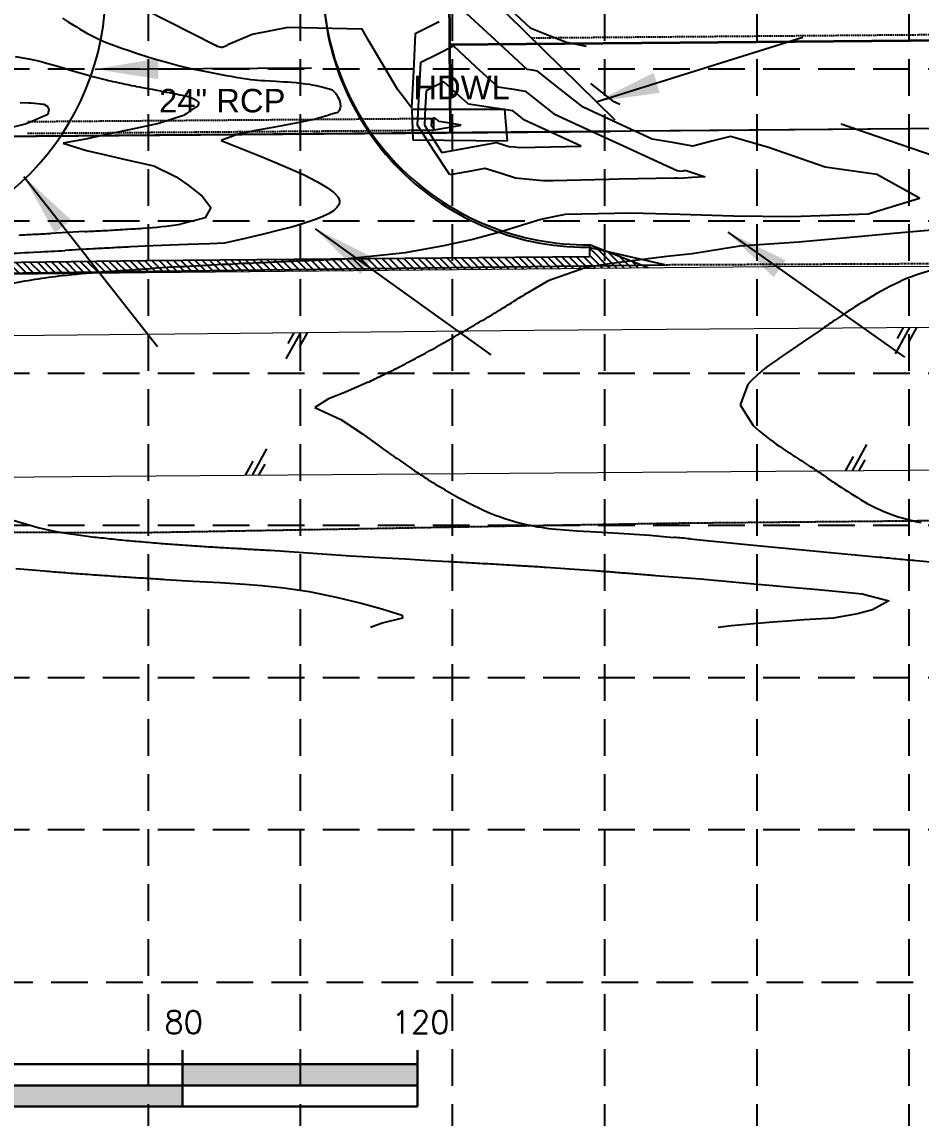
# Model space of a CAD drawing. Header units: inches. Extents: x 2387375 to 2389038, y 7083851 to 7084891.
# Drawn here: x 2387510.7 to 2387663.9, y 7084036.3 to 7084223.1 of the extents above; entities that cross this region are included whole.
import ezdxf
from ezdxf.enums import TextEntityAlignment as Align

# ---------------------------------------------------------------- set-up
doc = ezdxf.new("R2010")
doc.units = ezdxf.units.IN
doc.header["$MEASUREMENT"] = 0
for name, pattern in [('add_topo$0$DASHED2', [0.375, 0.25, -0.125]), ('add_topo$0$SM', [0.1875, 0.15, -0.0375]), ('HIDDEN', [0.375, 0.25, -0.125])]:
    doc.linetypes.add(name, pattern=pattern)
for name, color, linetype in [('add_topo$0$CURB', 4, 'Continuous'), ('add_topo$0$PAVED_ROAD', 7, 'Continuous'), ('add_topo$0$PAVED_SHOULDER', 1, 'add_topo$0$SM'), ('add_topo$0$ROW-47', 7, 'Continuous'), ('add_topo$0$ROW_DEDICATION', 1, 'Continuous'), ('CDAR1$0$DA-FLOW', 6, 'Continuous'), ('CRWR1$0$RW-GL-TRAC', 7, 'Continuous'), ('CSTR1$0$CST-PA-EXST', 252, 'Continuous'), ('CSTR1$0$HATCH', 252, 'Continuous'), ('GRID', 254, 'HIDDEN'), ('JCTR1$0$TP-CT-MAJR', 251, 'Continuous'), ('JCTR1$0$TP-CT-MINR', 253, 'Continuous'), ('STORM', 5, 'Continuous')]:
    doc.layers.add(name, color=color, linetype=linetype)
doc.layers.add('CPGR1$0$CPG-PV-WALL', color=2, linetype='Continuous', lineweight=30)
doc.layers.add('CRWR1$0$CRW-EX-ROW', color=22, linetype='Continuous', lineweight=35)
doc.styles.add('CDAR1$0$STANDARD', font='txt')
doc.styles.add('L120', font='simplex', dxfattribs={"height": 4.8})
doc.styles.get("Standard").update_dxf_attribs({"font": 'ARIAL.TTF'})
doc.dimstyles.new('CDAR1$0$STANDARD', dxfattribs={"dimtxt": 0.18, "dimasz": 0.18, "dimexe": 0.18, "dimexo": 0.0625, "dimgap": 0.09, "dimtad": 0, "dimtih": 1, "dimtoh": 1, "dimdec": 4, "dimzin": 0, "dimdsep": 46, "dimtxsty": 'CDAR1$0$STANDARD', "dimcen": 0.09, "dimadec": 0, "dimazin": 0, "dimtfac": 1, "dimtdec": 4, "dimtofl": 0, "dimtmove": 0, "dimatfit": 3, "dimfxl": 0, "dimtolj": 1, "dimtzin": 0, "dimarcsym": 0})

# ---------------------------------------------------------------- blocks, each defined once
blk = doc.blocks.new('scale')
h = blk.add_hatch(color=7)
h.paths.add_polyline_path([(1.56, -6.67), (1.56, -3.07), (-38.44, -3.07), (-38.44, -6.67)])
h.paths.add_polyline_path([(1.56, -6.67), (1.56, -10.28), (41.56, -10.28), (41.56, -6.67)])
h.paths.add_polyline_path([(41.56, -3.07), (41.56, -6.67), (81.56, -6.67), (81.56, -3.07)])
at = {"color": 7}
for p, q in [((-38.44, -3.07), (-38.44, -0.67)), ((1.56, -3.07), (1.56, -0.67)), ((41.56, -3.07), (41.56, -0.67)), ((81.56, -3.07), (81.56, -0.67)), ((-38.44, -3.07), (1.56, -3.07)), ((-38.44, -3.07), (-38.44, -10.28)), ((1.56, -3.07), (81.56, -3.07)), ((1.56, -3.07), (1.56, -10.28)), ((41.56, -3.07), (41.56, -10.28)), ((81.56, -3.07), (81.56, -10.28)), ((-38.44, -6.67), (81.56, -6.67)), ((-38.44, -10.28), (1.56, -10.28)), ((1.56, -10.28), (81.56, -10.28))]:
    blk.add_line(p, q, dxfattribs=at)
at = {"color": 7, "style": 'L120'}
for s, p in [('0', (-39.5, 2.19)), ('40', (-1.58, 2.78)), ('80', (38.45, 2.19)), ('120', (77.17, 2.19))]:
    blk.add_text(s, height=3.84, dxfattribs=at).set_placement(p)

msp = doc.modelspace()

# ---------------------------------------------------------------- hatches: boundary and pattern name
at = {"layer": 'CSTR1$0$HATCH'}
h = msp.add_hatch(dxfattribs=at)
h.set_pattern_fill('ANSI31', color=256, scale=7, angle=90, style=0)
h.set_pattern_definition([(135, (9472566.9509, 4696131.9705), (-0.61871843354, -0.61871843354), [])])
h.paths.add_polyline_path([(2387531.88, 7084180.43), (2387617.43, 7084181.22), (2387607.39, 7084185.13), (2387607.41, 7084183.13), (2387531.86, 7084182.43), (2387480.56, 7084181.8), (2387480.53, 7084183.8), (2387470.58, 7084179.68)])

# ---------------------------------------------------------------- linework, layer by layer
at = {"color": 7}
for p, q in [((2387585.4, 7084232.3), (2387611.73, 7084206.41)), ((2388079.85, 7084208.32), (2387616.44, 7084204.5))]:
    msp.add_line(p, q, dxfattribs=at)
at = {"layer": 'add_topo$0$CURB', "color": 7}
for p, q in [((2387620.22, 7084181.74), (2387607.05, 7084184.72)), ((2387495.4, 7084180.16), (2387620.22, 7084181.74))]:
    msp.add_line(p, q, dxfattribs=at)
msp.add_arc((2387606.92, 7084229.63), 44.91, 176.3026, 270.168, dxfattribs=at)
at = {"layer": 'add_topo$0$PAVED_ROAD', "color": 7, "linetype": 'Continuous'}
for p, q in [((2387661.96, 7084171.05), (2387659.51, 7084166.55)), ((2387660.85, 7084171.01), (2387659.81, 7084169.17)), ((2387663.13, 7084171.03), (2387661.83, 7084168.64)), ((2387558.13, 7084170.17), (2387555.68, 7084165.68)), ((2387557.02, 7084170.13), (2387555.99, 7084168.29)), ((2387559.3, 7084170.15), (2387558, 7084167.77)), ((2387549.96, 7084145.84), (2387552.41, 7084150.33)), ((2387652.24, 7084146.62), (2387654.69, 7084151.11)), ((2387651.07, 7084146.64), (2387652.37, 7084149.02)), ((2387653.35, 7084146.66), (2387654.38, 7084148.5)), ((2387548.79, 7084145.86), (2387550.09, 7084148.24)), ((2387551.07, 7084145.88), (2387552.11, 7084147.72))]:
    msp.add_line(p, q, dxfattribs=at)
at = {"layer": 'add_topo$0$PAVED_ROAD', "color": 7, "linetype": 'Continuous', "const_width": 0.05, "flags": 128}
for points in [[(2387770.57, 7084171.81), (2387597.99, 7084170.55), (2387481.01, 7084169.33), (2387453.49, 7084169.12)], [(2387453.49, 7084145.05), (2387525.92, 7084145.68), (2387676.81, 7084146.84), (2387768.32, 7084147.45)]]:
    msp.add_lwpolyline(points, dxfattribs=at)
at = {"layer": 'add_topo$0$PAVED_SHOULDER', "color": 7}
for p, q in [((2387620.22, 7084181.74), (2387803.14, 7084182.54)), ((2387621.11, 7084137.64), (2387531, 7084136.03)), ((2387685.59, 7084138.27), (2387621.11, 7084137.64)), ((2387531, 7084136.03), (2387463.26, 7084136.2))]:
    msp.add_line(p, q, dxfattribs=at)
at = {"layer": 'add_topo$0$ROW-47', "color": 7, "ltscale": 0.5}
msp.add_line((2387473.69, 7084203.32), (2387610.94, 7084204.46), dxfattribs=at)
at = {"layer": 'add_topo$0$ROW_DEDICATION', "color": 7, "linetype": 'add_topo$0$DASHED2'}
for p, q in [((2388082.28, 7084224.34), (2387597.56, 7084220.35)), ((2388082.29, 7084223.34), (2387598.57, 7084219.35))]:
    msp.add_line(p, q, dxfattribs=at)
at = {"layer": 'CRWR1$0$CRW-EX-ROW', "color": 7}
for p, q in [((2387580.44, 7084599.22), (2387583.69, 7084204.23)), ((2388082.1, 7084223.34), (2387583.57, 7084219.23))]:
    msp.add_line(p, q, dxfattribs=at)
at = {"layer": 'CRWR1$0$RW-GL-TRAC'}
msp.add_line((2388082.6, 7084208.34), (2387453.49, 7084203.16), dxfattribs=at)
at = {"layer": 'CSTR1$0$CST-PA-EXST', "lineweight": 0}
for points in [[(2387453.49, 7084179.47), (2387531.88, 7084180.43), (2387637.83, 7084181.41), (2387769.37, 7084181.6)], [(2387770.57, 7084171.81), (2387597.99, 7084170.55), (2387481.01, 7084169.33), (2387453.49, 7084169.12)], [(2387453.49, 7084145.05), (2387525.92, 7084145.68), (2387676.81, 7084146.84), (2387768.32, 7084147.45)], [(2387771.95, 7084138.07), (2387685.59, 7084138.27), (2387621.11, 7084137.64), (2387531, 7084136.03), (2387463.26, 7084136.2), (2387453.49, 7084136.12)]]:
    msp.add_lwpolyline(points, dxfattribs=at)
at = {"layer": 'CSTR1$0$CST-PA-EXST', "linetype": 'Continuous'}
for centre, start, end in [((2387479.98, 7084228.8), 270.6987, 0.472), ((2387606.98, 7084230.13), 180.472, 270.53)]:
    msp.add_arc(centre, 45, start, end, dxfattribs=at)
at = {"layer": 'CSTR1$0$HATCH'}
for p, q in [((2387617.43, 7084181.22), (2387607.39, 7084185.13)), ((2387607.39, 7084185.13), (2387607.41, 7084183.13))]:
    msp.add_line(p, q, dxfattribs=at)
at = {"layer": 'CSTR1$0$HATCH', "linetype": 'Continuous'}
for p, q in [((2387480.56, 7084181.8), (2387531.86, 7084182.43)), ((2387531.86, 7084182.43), (2387607.41, 7084183.13))]:
    msp.add_line(p, q, dxfattribs=at)
at = {"layer": 'GRID', "color": 252, "linetype": 'HIDDEN', "ltscale": 25}
for p, q in [((2387532.17, 7084863.64), (2387532.17, 7083955.7)), ((2387558.1, 7084863.64), (2387558.1, 7083955.7)), ((2387584.03, 7084863.64), (2387584.03, 7083955.7)), ((2387609.97, 7084863.64), (2387609.97, 7083955.7)), ((2387635.9, 7084863.64), (2387635.9, 7083955.7)), ((2387661.83, 7084863.64), (2387661.83, 7083955.7)), ((2387402.61, 7084215.12), (2389010.32, 7084215.12)), ((2387402.61, 7084189.19), (2389010.32, 7084189.19)), ((2387402.61, 7084163.26), (2389010.32, 7084163.26)), ((2387402.61, 7084137.33), (2389010.32, 7084137.33)), ((2387402.61, 7084111.4), (2389010.32, 7084111.4)), ((2387402.61, 7084085.47), (2389010.32, 7084085.47)), ((2387403.19, 7084059.42), (2389010.9, 7084059.42))]:
    msp.add_line(p, q, dxfattribs=at)
at = {"layer": 'JCTR1$0$TP-CT-MAJR', "color": 35, "elevation": 610}
msp.add_lwpolyline([(2387531.56, 7084225.32), (2387543.68, 7084219.13), (2387543.98, 7084219), (2387544.19, 7084218.93), (2387544.39, 7084218.88), (2387544.62, 7084218.84), (2387544.81, 7084218.84), (2387544.99, 7084218.85), (2387545.41, 7084219.02), (2387545.59, 7084219.12), (2387545.77, 7084219.22)], dxfattribs=at)
at = {"layer": 'JCTR1$0$TP-CT-MAJR', "color": 35}
for points in [[(2387564.61, 7084182.63), (2387576.05, 7084183.82), (2387582.56, 7084185.03), (2387587.31, 7084186.06), (2387592.15, 7084187.36), (2387599.13, 7084189.5), (2387603.31, 7084190.38), (2387608.88, 7084190.48), (2387614.45, 7084190.58), (2387618.67, 7084190.46), (2387622.88, 7084190.33), (2387631.92, 7084190.05), (2387641.83, 7084189.95), (2387654.89, 7084190.4), (2387663.64, 7084193.09), (2387656.36, 7084197.11), (2387647.55, 7084198.35), (2387637.92, 7084201.72), (2387631.46, 7084203.6), (2387628.24, 7084202.78), (2387625.01, 7084201.95), (2387621.54, 7084202.56), (2387618.07, 7084203.16), (2387612.2, 7084205.87), (2387606.32, 7084208.58), (2387602.43, 7084211.67), (2387598.53, 7084214.75), (2387597.67, 7084214.88), (2387596.81, 7084215.01), (2387591.31, 7084220.08), (2387585.81, 7084225.15)], [(2387581.76, 7084223.13), (2387577.71, 7084221.11), (2387577.4, 7084214.8), (2387577.08, 7084208.49), (2387575.92, 7084210.02), (2387574.76, 7084211.55), (2387569.87, 7084219.81), (2387568.66, 7084221.88), (2387555.99, 7084222.18), (2387549.9, 7084220.98), (2387545.77, 7084219.22)]]:
    msp.add_lwpolyline(points, dxfattribs=at)
at = {"layer": 'JCTR1$0$TP-CT-MAJR', "color": 35, "elevation": 610}
for points in [[(2387564.61, 7084182.63, 0.000378), (2387559.6, 7084182.42, 0.000519), (2387552.71, 7084182.11, 0.001383), (2387545.83, 7084181.8, 0.004266), (2387530.73, 7084180.94, 0.009656), (2387517.52, 7084179.83, 0.019851), (2387508.27, 7084178.39, 0.015216)], [(2387508.98, 7084138.24), (2387513.62, 7084136.9), (2387517.01, 7084136.14), (2387521.86, 7084135.45, 0.004708), (2387524.97, 7084135.12, 0.002422), (2387528.08, 7084134.79, 0.002619), (2387531.44, 7084134.5, 0.002066), (2387534.81, 7084134.2, 0.002002), (2387538.07, 7084133.97, 0.001342), (2387541.34, 7084133.74, 0.001252), (2387544.39, 7084133.56, 0.000303), (2387547.44, 7084133.38, 0.000276), (2387550.22, 7084133.22, -0.000761), (2387552.99, 7084133.06), (2387557.87, 7084132.75), (2387561.86, 7084132.47), (2387566.67, 7084132.13), (2387568.8, 7084132), (2387572.71, 7084131.77), (2387576.04, 7084131.58), (2387579.37, 7084131.4), (2387583.36, 7084131.17, -0.000126), (2387587.36, 7084130.94, -0.000116), (2387591.04, 7084130.73, -0.000392), (2387594.72, 7084130.51, -0.000283), (2387597.37, 7084130.35, -0.000913), (2387600.02, 7084130.19), (2387604.04, 7084129.92), (2387608.13, 7084129.62, -0.000466), (2387610.68, 7084129.42, -0.000172), (2387613.23, 7084129.22, -0.000182), (2387615.94, 7084129.01), (2387615.94, 7084129.01, -0.00015), (2387618.64, 7084128.79), (2387618.64, 7084128.79), (2387623.25, 7084128.42), (2387626.29, 7084128.17), (2387629.96, 7084127.84), (2387634.79, 7084127.39), (2387638.01, 7084127.1), (2387641.71, 7084126.78), (2387645.73, 7084126.43), (2387649.88, 7084126.05), (2387653.85, 7084125.62), (2387658.43, 7084124.47), (2387655.65, 7084122.92), (2387653.05, 7084122.24), (2387648.92, 7084121.51), (2387644, 7084121.23), (2387641.1, 7084120.98), (2387638.69, 7084120.79), (2387635.36, 7084120.55), (2387631.61, 7084120.21), (2387629.32, 7084119.89)]]:
    msp.add_lwpolyline(points, format="xyb", dxfattribs=at)
at = {"layer": 'JCTR1$0$TP-CT-MINR', "color": 35}
for p, q in [((2387592.36, 7084226.7, 611), (2387597.32, 7084222.13, 611)), ((2387517.58, 7084223.74, 609), (2387518.64, 7084223.07, 609)), ((2387518.64, 7084223.07, 609), (2387519.96, 7084222.26, 609)), ((2387519.96, 7084222.26, 609), (2387520.5, 7084221.93, 609)), ((2387520.5, 7084221.93, 609), (2387521.73, 7084221.22, 609)), ((2387597.32, 7084222.13, 611), (2387600.4, 7084220.89, 611)), ((2387521.73, 7084221.22, 609), (2387523.7, 7084220.21, 609)), ((2387523.7, 7084220.21, 609), (2387524.64, 7084219.79, 609)), ((2387524.64, 7084219.79, 609), (2387525.36, 7084219.5, 609)), ((2387525.36, 7084219.5, 609), (2387527.81, 7084218.61, 609)), ((2387600.4, 7084220.89, 611), (2387603.47, 7084219.65, 611)), ((2387603.47, 7084219.65, 611), (2387606.83, 7084219, 611)), ((2387527.81, 7084218.61, 609), (2387528.61, 7084218.34, 609)), ((2387528.61, 7084218.34, 609), (2387530.03, 7084217.86, 609)), ((2387530.03, 7084217.86, 609), (2387532.46, 7084217.08, 609)), ((2387578.64, 7084216.25, 609), (2387581.43, 7084217.64, 609)), ((2387581.43, 7084217.64, 609), (2387584.21, 7084219.03, 609)), ((2387584.21, 7084219.03, 609), (2387588, 7084215.54, 609)), ((2387509.52, 7084217.23, 608), (2387511.89, 7084216.83, 608)), ((2387511.89, 7084216.83, 608), (2387513.21, 7084216.54, 608)), ((2387513.21, 7084216.54, 608), (2387514.15, 7084216.31, 608)), ((2387514.15, 7084216.31, 608), (2387514.88, 7084216.11, 608)), ((2387514.88, 7084216.11, 608), (2387516.17, 7084215.76, 608)), ((2387516.17, 7084215.76, 608), (2387517.95, 7084215.24, 608)), ((2387532.46, 7084217.08, 609), (2387534.09, 7084216.59, 609)), ((2387534.09, 7084216.59, 609), (2387535.55, 7084216.18, 609)), ((2387535.55, 7084216.18, 609), (2387537.53, 7084215.66, 609)), ((2387578.37, 7084210.89, 609), (2387578.64, 7084216.25, 609)), ((2387517.95, 7084215.24, 608), (2387518.99, 7084214.92, 608)), ((2387518.99, 7084214.92, 608), (2387520.36, 7084214.51, 608)), ((2387520.36, 7084214.51, 608), (2387522.76, 7084213.81, 608)), ((2387537.53, 7084215.66, 609), (2387538.97, 7084215.31, 609)), ((2387538.97, 7084215.31, 609), (2387539.99, 7084215.08, 609)), ((2387539.99, 7084215.08, 609), (2387541.79, 7084214.71, 609)), ((2387541.79, 7084214.71, 609), (2387545.49, 7084214.01, 609)), ((2387545.49, 7084214.01, 609), (2387546.36, 7084213.85, 609)), ((2387546.36, 7084213.85, 609), (2387547.1, 7084213.71, 609)), ((2387588, 7084215.54, 609), (2387591.79, 7084212.05, 609)), ((2387522.76, 7084213.81, 608), (2387523.89, 7084213.51, 608)), ((2387523.89, 7084213.51, 608), (2387525.04, 7084213.23, 608)), ((2387525.04, 7084213.23, 608), (2387525.28, 7084213.17, 608)), ((2387525.28, 7084213.17, 608), (2387525.43, 7084213.14, 608)), ((2387525.43, 7084213.14, 608), (2387525.74, 7084213.06, 608)), ((2387525.74, 7084213.06, 608), (2387525.99, 7084213.01, 608)), ((2387525.99, 7084213.01, 608), (2387526.2, 7084212.96, 608)), ((2387526.2, 7084212.96, 608), (2387526.6, 7084212.88, 608)), ((2387526.6, 7084212.88, 608), (2387527.25, 7084212.74, 608)), ((2387527.25, 7084212.74, 608), (2387527.65, 7084212.66, 608)), ((2387527.65, 7084212.66, 608), (2387528.26, 7084212.53, 608)), ((2387528.26, 7084212.53, 608), (2387528.73, 7084212.44, 608)), ((2387528.73, 7084212.44, 608), (2387529.36, 7084212.31, 608)), ((2387529.36, 7084212.31, 608), (2387529.9, 7084212.21, 608)), ((2387529.9, 7084212.21, 608), (2387530.21, 7084212.14, 608)), ((2387530.21, 7084212.14, 608), (2387530.71, 7084212.05, 608)), ((2387530.71, 7084212.05, 608), (2387531.2, 7084211.95, 608)), ((2387547.1, 7084213.71, 609), (2387547.47, 7084213.64, 609)), ((2387547.47, 7084213.64, 609), (2387547.86, 7084213.58, 609)), ((2387547.86, 7084213.58, 609), (2387548.21, 7084213.52, 609)), ((2387548.21, 7084213.52, 609), (2387548.99, 7084213.41, 609)), ((2387548.99, 7084213.41, 609), (2387549.7, 7084213.32, 609)), ((2387549.7, 7084213.32, 609), (2387550.38, 7084213.26, 609)), ((2387550.38, 7084213.26, 609), (2387550.9, 7084213.21, 609)), ((2387550.9, 7084213.21, 609), (2387551.52, 7084213.16, 609)), ((2387551.52, 7084213.16, 609), (2387552.1, 7084213.12, 609)), ((2387552.1, 7084213.12, 609), (2387553.07, 7084213.06, 609)), ((2387553.07, 7084213.06, 609), (2387553.95, 7084213.01, 609)), ((2387553.95, 7084213.01, 609), (2387554.56, 7084212.98, 609)), ((2387554.56, 7084212.98, 609), (2387555.34, 7084212.93, 609)), ((2387555.34, 7084212.93, 609), (2387556.02, 7084212.89, 609)), ((2387556.02, 7084212.89, 609), (2387556.61, 7084212.84, 609)), ((2387556.61, 7084212.84, 609), (2387557.42, 7084212.77, 609)), ((2387557.42, 7084212.77, 609), (2387558.23, 7084212.68, 609)), ((2387558.23, 7084212.68, 609), (2387558.59, 7084212.64, 609)), ((2387558.59, 7084212.64, 609), (2387559.02, 7084212.58, 609)), ((2387559.02, 7084212.58, 609), (2387559.68, 7084212.49, 609)), ((2387559.68, 7084212.49, 609), (2387559.9, 7084212.45, 609)), ((2387559.9, 7084212.45, 609), (2387560.16, 7084212.4, 609)), ((2387560.16, 7084212.4, 609), (2387560.51, 7084212.34, 609)), ((2387560.51, 7084212.34, 609), (2387560.91, 7084212.26, 609)), ((2387560.91, 7084212.26, 609), (2387561.31, 7084212.17, 609)), ((2387561.31, 7084212.17, 609), (2387561.8, 7084212.05, 609)), ((2387561.8, 7084212.05, 609), (2387562.21, 7084211.94, 609)), ((2387581.09, 7084212.15, 608), (2387579.56, 7084211.38, 608)), ((2387582.61, 7084212.91, 608), (2387581.09, 7084212.15, 608)), ((2387584.69, 7084211, 608), (2387582.61, 7084212.91, 608)), ((2387591.79, 7084212.05, 609), (2387594.11, 7084211.7, 609)), ((2387607.58, 7084212.64, 611), (2387609.45, 7084211.16, 611)), ((2387531.2, 7084211.95, 608), (2387531.82, 7084211.84, 608)), ((2387531.82, 7084211.84, 608), (2387532.38, 7084211.73, 608)), ((2387532.38, 7084211.73, 608), (2387532.88, 7084211.63, 608)), ((2387532.88, 7084211.63, 608), (2387533.66, 7084211.48, 608)), ((2387533.66, 7084211.48, 608), (2387534.03, 7084211.41, 608)), ((2387534.03, 7084211.41, 608), (2387534.47, 7084211.33, 608)), ((2387534.47, 7084211.33, 608), (2387534.73, 7084211.28, 608)), ((2387534.73, 7084211.28, 608), (2387535.27, 7084211.17, 608)), ((2387535.27, 7084211.17, 608), (2387535.76, 7084211.08, 608)), ((2387535.76, 7084211.08, 608), (2387536.21, 7084210.99, 608)), ((2387536.21, 7084210.99, 608), (2387536.62, 7084210.91, 608)), ((2387536.62, 7084210.91, 608), (2387537.2, 7084210.79, 608)), ((2387537.2, 7084210.79, 608), (2387537.59, 7084210.71, 608)), ((2387537.59, 7084210.71, 608), (2387538.01, 7084210.62, 608)), ((2387538.01, 7084210.62, 608), (2387538.39, 7084210.54, 608)), ((2387538.39, 7084210.54, 608), (2387538.84, 7084210.44, 608)), ((2387538.84, 7084210.44, 608), (2387539.04, 7084210.38, 608)), ((2387539.04, 7084210.38, 608), (2387539.45, 7084210.24, 608)), ((2387539.45, 7084210.24, 608), (2387539.77, 7084210.1, 608)), ((2387539.77, 7084210.1, 608), (2387540.1, 7084209.93, 608)), ((2387562.21, 7084211.94, 609), (2387563.07, 7084211.69, 609)), ((2387563.07, 7084211.69, 609), (2387563.36, 7084211.58, 609)), ((2387563.36, 7084211.58, 609), (2387563.57, 7084211.47, 609)), ((2387563.57, 7084211.47, 609), (2387563.74, 7084211.35, 609)), ((2387563.74, 7084211.35, 609), (2387564.06, 7084211.04, 609)), ((2387564.06, 7084211.04, 609), (2387564.16, 7084210.91, 609)), ((2387564.16, 7084210.91, 609), (2387564.29, 7084210.73, 609)), ((2387564.29, 7084210.73, 609), (2387564.48, 7084210.43, 609)), ((2387564.48, 7084210.43, 609), (2387564.64, 7084210.1, 609)), ((2387564.64, 7084210.1, 609), (2387564.8, 7084209.7, 609)), ((2387578.1, 7084205.52, 609), (2387578.37, 7084210.89, 609)), ((2387579.56, 7084211.38, 608), (2387579.42, 7084208.45, 608)), ((2387586.76, 7084209.09, 608), (2387584.69, 7084211, 608)), ((2387594.11, 7084211.7, 609), (2387596.43, 7084211.34, 609)), ((2387596.43, 7084211.34, 609), (2387598.88, 7084209.41, 609)), ((2387609.45, 7084211.16, 611), (2387611.32, 7084209.68, 611)), ((2387510.36, 7084209.4, 607), (2387511.84, 7084209.33, 607)), ((2387511.84, 7084209.33, 607), (2387512.21, 7084209.32, 607)), ((2387512.21, 7084209.32, 607), (2387514.43, 7084209.09, 607)), ((2387514.43, 7084209.09, 607), (2387514.97, 7084208.76, 607)), ((2387514.97, 7084208.76, 607), (2387515.28, 7084208.18, 607)), ((2387539.83, 7084208.26, 608), (2387539.61, 7084208.11, 608)), ((2387540.01, 7084208.39, 608), (2387539.83, 7084208.26, 608)), ((2387540.14, 7084208.48, 608), (2387540.01, 7084208.39, 608)), ((2387540.1, 7084209.93, 608), (2387540.48, 7084209.71, 608)), ((2387540.25, 7084208.56, 608), (2387540.14, 7084208.48, 608)), ((2387540.41, 7084208.67, 608), (2387540.25, 7084208.56, 608)), ((2387540.58, 7084208.78, 608), (2387540.41, 7084208.67, 608)), ((2387540.48, 7084209.71, 608), (2387540.62, 7084209.61, 608)), ((2387540.68, 7084208.89, 608), (2387540.58, 7084208.78, 608)), ((2387540.62, 7084209.61, 608), (2387540.7, 7084209.51, 608)), ((2387540.76, 7084209.17, 608), (2387540.68, 7084208.89, 608)), ((2387540.7, 7084209.51, 608), (2387540.75, 7084209.33, 608)), ((2387540.75, 7084209.33, 608), (2387540.76, 7084209.17, 608)), ((2387564.93, 7084208.46, 609), (2387564.79, 7084208.07, 609)), ((2387564.8, 7084209.7, 609), (2387564.86, 7084209.54, 609)), ((2387564.86, 7084209.54, 609), (2387564.96, 7084208.75, 609)), ((2387564.96, 7084208.75, 609), (2387564.93, 7084208.46, 609)), ((2387579.42, 7084208.45, 608), (2387579.27, 7084205.52, 608)), ((2387590.55, 7084208.52, 608), (2387586.76, 7084209.09, 608)), ((2387594.34, 7084207.94, 608), (2387590.55, 7084208.52, 608)), ((2387598.88, 7084209.41, 609), (2387601.33, 7084207.47, 609)), ((2387611.32, 7084209.68, 611), (2387612.57, 7084209.11, 611)), ((2387513.27, 7084206.55, 607), (2387511.99, 7084206, 607)), ((2387513.77, 7084206.77, 607), (2387513.27, 7084206.55, 607)), ((2387514.33, 7084207.02, 607), (2387513.77, 7084206.77, 607)), ((2387514.59, 7084207.13, 607), (2387514.33, 7084207.02, 607)), ((2387514.98, 7084207.3, 607), (2387514.59, 7084207.13, 607)), ((2387515.12, 7084207.36, 607), (2387514.98, 7084207.3, 607)), ((2387515.28, 7084208.18, 607), (2387515.12, 7084207.36, 607)), ((2387538.21, 7084207.15, 608), (2387534.04, 7084205.8, 608)), ((2387538.38, 7084207.27, 608), (2387538.21, 7084207.15, 608)), ((2387538.65, 7084207.45, 608), (2387538.38, 7084207.27, 608)), ((2387538.92, 7084207.64, 608), (2387538.65, 7084207.45, 608)), ((2387539.07, 7084207.74, 608), (2387538.92, 7084207.64, 608)), ((2387539.19, 7084207.83, 608), (2387539.07, 7084207.74, 608)), ((2387539.36, 7084207.94, 608), (2387539.19, 7084207.83, 608)), ((2387539.5, 7084208.04, 608), (2387539.36, 7084207.94, 608)), ((2387539.61, 7084208.11, 608), (2387539.5, 7084208.04, 608)), ((2387560.69, 7084206.53, 609), (2387557.67, 7084205.92, 609)), ((2387561.41, 7084206.75, 609), (2387560.69, 7084206.53, 609)), ((2387561.69, 7084206.83, 609), (2387561.41, 7084206.75, 609)), ((2387562.01, 7084206.93, 609), (2387561.69, 7084206.83, 609)), ((2387562.39, 7084207.05, 609), (2387562.01, 7084206.93, 609)), ((2387562.71, 7084207.14, 609), (2387562.39, 7084207.05, 609)), ((2387562.97, 7084207.22, 609), (2387562.71, 7084207.14, 609)), ((2387563.28, 7084207.32, 609), (2387562.97, 7084207.22, 609)), ((2387563.65, 7084207.43, 609), (2387563.28, 7084207.32, 609)), ((2387564.04, 7084207.55, 609), (2387563.65, 7084207.43, 609)), ((2387564.33, 7084207.63, 609), (2387564.04, 7084207.55, 609)), ((2387564.51, 7084207.72, 609), (2387564.33, 7084207.63, 609)), ((2387564.66, 7084207.86, 609), (2387564.51, 7084207.72, 609)), ((2387564.79, 7084208.07, 609), (2387564.66, 7084207.86, 609)), ((2387580.49, 7084206.52, 607), (2387580.47, 7084206.02, 607)), ((2387580.76, 7084206.65, 607), (2387580.49, 7084206.52, 607)), ((2387581.02, 7084206.78, 607), (2387580.76, 7084206.65, 607)), ((2387581.38, 7084206.46, 607), (2387581.02, 7084206.78, 607)), ((2387581.73, 7084206.13, 607), (2387581.38, 7084206.46, 607)), ((2387595.34, 7084207.16, 608), (2387594.34, 7084207.94, 608)), ((2387596.33, 7084206.37, 608), (2387595.34, 7084207.16, 608)), ((2387601.16, 7084204.15, 608), (2387596.33, 7084206.37, 608)), ((2387601.33, 7084207.47, 609), (2387609.98, 7084203.47, 609)), ((2387511.24, 7084205.67, 607), (2387508.74, 7084205.06, 607)), ((2387511.99, 7084206, 607), (2387511.24, 7084205.67, 607)), ((2387529.25, 7084204.8, 608), (2387526.18, 7084204.14, 608)), ((2387534.04, 7084205.8, 608), (2387529.25, 7084204.8, 608)), ((2387550.55, 7084204.61, 609), (2387547.56, 7084204.01, 609)), ((2387554.09, 7084205.26, 609), (2387550.55, 7084204.61, 609)), ((2387557.67, 7084205.92, 609), (2387554.09, 7084205.26, 609)), ((2387580.84, 7084201.28, 609), (2387578.1, 7084205.52, 609)), ((2387579.27, 7084205.52, 608), (2387580.77, 7084203.2, 608)), ((2387580.47, 7084206.02, 607), (2387580.44, 7084205.51, 607)), ((2387580.44, 7084205.51, 607), (2387580.7, 7084205.11, 607)), ((2387580.7, 7084205.11, 607), (2387580.96, 7084204.71, 607)), ((2387580.96, 7084204.71, 607), (2387583.26, 7084205.13, 607)), ((2387583.64, 7084205.84, 607), (2387581.73, 7084206.13, 607)), ((2387583.26, 7084205.13, 607), (2387585.55, 7084205.55, 607)), ((2387583.26, 7084205.13, 607), (2387583.26, 7084205.13, 607)), ((2387585.55, 7084205.55, 607), (2387583.64, 7084205.84, 607)), ((2387650.29, 7084205.74, 611), (2387656.54, 7084203.6, 611)), ((2387521.54, 7084203.13, 608), (2387517.69, 7084202.44, 608)), ((2387526.18, 7084204.14, 608), (2387521.54, 7084203.13, 608)), ((2387547.56, 7084204.01, 609), (2387544.63, 7084202.9, 609)), ((2387544.63, 7084202.9, 609), (2387547.49, 7084201.78, 609)), ((2387580.77, 7084203.2, 608), (2387582.27, 7084200.87, 608)), ((2387580.77, 7084203.2, 608), (2387580.77, 7084203.2, 608)), ((2387605.98, 7084201.92, 608), (2387601.16, 7084204.15, 608)), ((2387609.98, 7084203.47, 609), (2387611.83, 7084202.63, 609)), ((2387611.83, 7084202.63, 609), (2387620.47, 7084198.63, 609)), ((2387656.54, 7084203.6, 611), (2387666.16, 7084200.28, 611)), ((2387517.69, 7084202.44, 608), (2387521.68, 7084201.23, 608)), ((2387521.68, 7084201.23, 608), (2387524.17, 7084200.65, 608)), ((2387547.49, 7084201.78, 609), (2387552.04, 7084199.96, 609)), ((2387583.58, 7084197.03, 609), (2387580.84, 7084201.28, 609)), ((2387582.27, 7084200.87, 608), (2387586.91, 7084201.72, 608)), ((2387586.91, 7084201.72, 608), (2387591.55, 7084202.57, 608)), ((2387591.55, 7084202.57, 608), (2387592.61, 7084202.24, 608)), ((2387592.61, 7084202.24, 608), (2387593.67, 7084201.91, 608)), ((2387593.67, 7084201.91, 608), (2387594.62, 7084201.82, 608)), ((2387594.62, 7084201.82, 608), (2387595.56, 7084201.72, 608)), ((2387595.56, 7084201.72, 608), (2387600.77, 7084201.82, 608)), ((2387600.77, 7084201.82, 608), (2387605.98, 7084201.92, 608)), ((2387524.17, 7084200.65, 608), (2387528.57, 7084199.6, 608)), ((2387528.57, 7084199.6, 608), (2387533.17, 7084198.59, 608)), ((2387552.04, 7084199.96, 609), (2387555.77, 7084198.39, 609)), ((2387533.17, 7084198.59, 608), (2387536.96, 7084196.69, 608)), ((2387555.77, 7084198.39, 609), (2387558.76, 7084197.03, 609)), ((2387558.76, 7084197.03, 609), (2387561.06, 7084195.86, 609)), ((2387586.58, 7084197.58, 609), (2387583.58, 7084197.03, 609)), ((2387589.58, 7084198.13, 609), (2387586.58, 7084197.58, 609)), ((2387592.19, 7084197.32, 609), (2387589.58, 7084198.13, 609)), ((2387594.79, 7084196.5, 609), (2387592.19, 7084197.32, 609)), ((2387620.47, 7084198.63, 609), (2387622.32, 7084197.79, 609)), ((2387622.32, 7084197.79, 609), (2387622.69, 7084197.73, 609)), ((2387622.69, 7084197.73, 609), (2387623.05, 7084197.66, 609)), ((2387623.05, 7084197.66, 609), (2387623.39, 7084197.75, 609)), ((2387623.39, 7084197.75, 609), (2387623.72, 7084197.83, 609)), ((2387623.72, 7084197.83, 609), (2387625.41, 7084197.28, 609)), ((2387625.41, 7084197.28, 609), (2387627.1, 7084196.73, 609)), ((2387536.96, 7084196.69, 608), (2387539.02, 7084195.29, 608)), ((2387539.02, 7084195.29, 608), (2387541.38, 7084193.43, 608)), ((2387561.06, 7084195.86, 609), (2387562.75, 7084194.86, 609)), ((2387597.11, 7084196.28, 609), (2387594.79, 7084196.5, 609)), ((2387599.43, 7084196.05, 609), (2387597.11, 7084196.28, 609)), ((2387597.11, 7084196.28, 609), (2387597.11, 7084196.28, 609)), ((2387601.21, 7084196.06, 609), (2387599.43, 7084196.05, 609)), ((2387610.69, 7084196.26, 609), (2387601.21, 7084196.06, 609)), ((2387612.47, 7084196.29, 609), (2387610.69, 7084196.26, 609)), ((2387621.94, 7084196.47, 609), (2387612.47, 7084196.29, 609)), ((2387622.38, 7084196.46, 609), (2387621.94, 7084196.47, 609)), ((2387622.82, 7084196.44, 609), (2387622.38, 7084196.46, 609)), ((2387624.96, 7084196.59, 609), (2387622.82, 7084196.44, 609)), ((2387627.1, 7084196.73, 609), (2387624.96, 7084196.59, 609)), ((2387541.38, 7084193.43, 608), (2387542.85, 7084191.46, 608)), ((2387562.75, 7084194.86, 609), (2387563.89, 7084194, 609)), ((2387563.89, 7084194, 609), (2387564.56, 7084193.26, 609)), ((2387542.85, 7084191.46, 608), (2387541.94, 7084189.75, 608)), ((2387564.36, 7084191.47, 609), (2387563.77, 7084190.94, 609)), ((2387564.72, 7084192.01, 609), (2387564.36, 7084191.47, 609)), ((2387564.56, 7084193.26, 609), (2387564.81, 7084192.6, 609)), ((2387564.81, 7084192.6, 609), (2387564.72, 7084192.01, 609)), ((2387541.94, 7084189.75, 608), (2387537.71, 7084188.62, 608)), ((2387561.87, 7084189.9, 609), (2387560.52, 7084189.36, 609)), ((2387562.95, 7084190.42, 609), (2387561.87, 7084189.9, 609)), ((2387563.77, 7084190.94, 609), (2387562.95, 7084190.42, 609)), ((2387556.87, 7084188.22, 609), (2387554.54, 7084187.6, 609)), ((2387558.86, 7084188.81, 609), (2387556.87, 7084188.22, 609)), ((2387560.52, 7084189.36, 609), (2387558.86, 7084188.81, 609)), ((2387668.6, 7084187.87, 611), (2387658.58, 7084187, 611)), ((2387518.37, 7084187.22, 608), (2387515.63, 7084187.08, 608)), ((2387521.4, 7084187.39, 608), (2387518.37, 7084187.22, 608)), ((2387548.73, 7084186.2, 609), (2387545.2, 7084185.41, 609)), ((2387551.83, 7084186.93, 609), (2387548.73, 7084186.2, 609)), ((2387554.54, 7084187.6, 609), (2387551.83, 7084186.93, 609)), ((2387653.11, 7084186.49, 611), (2387643.09, 7084185.59, 611)), ((2387658.58, 7084187, 611), (2387653.11, 7084186.49, 611)), ((2387518.07, 7084184.17, 609), (2387518.07, 7084184.17, 609)), ((2387522.84, 7084184.44, 609), (2387522.84, 7084184.44, 609)), ((2387533.07, 7084184.96, 609), (2387529.17, 7084184.77, 609)), ((2387535.91, 7084185.08, 609), (2387533.07, 7084184.96, 609)), ((2387538.92, 7084185.19, 609), (2387535.91, 7084185.08, 609)), ((2387542.69, 7084185.32, 609), (2387538.92, 7084185.19, 609)), ((2387545.2, 7084185.41, 609), (2387542.69, 7084185.32, 609)), ((2387633.01, 7084184.91, 611), (2387624.91, 7084183.58, 611)), ((2387642.24, 7084185.52, 611), (2387633.01, 7084184.91, 611)), ((2387643.09, 7084185.59, 611), (2387642.24, 7084185.52, 611)), ((2387612.86, 7084182.16, 611), (2387609.29, 7084181.67, 611)), ((2387620.57, 7084183.13, 611), (2387612.86, 7084182.16, 611)), ((2387624.91, 7084183.58, 611), (2387620.57, 7084183.13, 611)), ((2387606.65, 7084181.21, 611), (2387600.38, 7084178.98, 611)), ((2387609.29, 7084181.67, 611), (2387606.65, 7084181.21, 611)), ((2387600.38, 7084178.98, 611), (2387596.89, 7084176.96, 611)), ((2387646.75, 7084170.58, 612), (2387643.81, 7084168.57, 612)), ((2387643.81, 7084168.57, 612), (2387641.09, 7084166.7, 612)), ((2387569.67, 7084161.71, 611), (2387565.85, 7084160.04, 611)), ((2387565.85, 7084160.04, 611), (2387562.93, 7084158.87, 611)), ((2387634.37, 7084161.32, 612), (2387633.1, 7084157.85, 612)), ((2387562.93, 7084158.87, 611), (2387560.59, 7084157.4, 611)), ((2387633.1, 7084157.85, 612), (2387635.3, 7084154.31, 612)), ((2387560.59, 7084157.4, 611), (2387565.04, 7084155.37, 611)), ((2387565.04, 7084155.37, 611), (2387568.73, 7084152.92, 611)), ((2387568.73, 7084152.92, 611), (2387572.05, 7084150.47, 611)), ((2387601.07, 7084136.71, 611), (2387605.28, 7084136.39, 611)), ((2387605.28, 7084136.39, 611), (2387608.61, 7084136.2, 611)), ((2387608.61, 7084136.2, 611), (2387613.28, 7084135.93, 611)), ((2387613.28, 7084135.93, 611), (2387617.67, 7084135.63, 611)), ((2387617.67, 7084135.63, 611), (2387621.76, 7084135.26, 611)), ((2387624.54, 7084135, 611), (2387627.33, 7084134.73, 611)), ((2387627.33, 7084134.73, 611), (2387631.94, 7084134.29, 611)), ((2387631.94, 7084134.29, 611), (2387636.54, 7084133.84, 611)), ((2387636.54, 7084133.84, 611), (2387641.92, 7084133.33, 611)), ((2387641.92, 7084133.33, 611), (2387647.3, 7084132.81, 611)), ((2387647.3, 7084132.81, 611), (2387652.08, 7084132.35, 611)), ((2387656.85, 7084131.9, 611), (2387656.85, 7084131.9, 611)), ((2387509.66, 7084129.97, 609), (2387514.46, 7084129.54, 609)), ((2387663.1, 7084131.32, 611), (2387666.78, 7084130.98, 611)), ((2387535.14, 7084128.09, 609), (2387539.81, 7084127.81, 609)), ((2387539.81, 7084127.81, 609), (2387544.47, 7084127.55, 609)), ((2387544.47, 7084127.55, 609), (2387548.68, 7084127.27, 609)), ((2387548.68, 7084127.27, 609), (2387551.56, 7084127.05, 609)), ((2387551.56, 7084127.05, 609), (2387555.32, 7084126.66, 609)), ((2387555.32, 7084126.66, 609), (2387559.66, 7084126.01, 609)), ((2387559.66, 7084126.01, 609), (2387564.22, 7084125.08, 609)), ((2387564.22, 7084125.08, 609), (2387568.5, 7084124.02, 609)), ((2387568.5, 7084124.02, 609), (2387572, 7084123.09, 609)), ((2387572, 7084123.09, 609), (2387575.51, 7084122.03, 609)), ((2387572.08, 7084120.65, 609), (2387570.11, 7084119.89, 609)), ((2387575.54, 7084121.47, 609), (2387572.08, 7084120.65, 609)), ((2387575.51, 7084122.03, 609), (2387575.54, 7084121.47, 609))]:
    msp.add_line(p, q, dxfattribs=at)
for centre, radius, start, end in [((2387456.12, 7085392.12, 608), 1206.51, 273.24559, 273.40922), ((2387520.44, 7084337.76, 608), 150.19, 272.836, 274.1508), ((2387525.05, 7084280.02, 608), 92.27, 273.8898, 277.8859), ((2387431.98, 7085749.34, 608), 1564.5, 272.86394, 272.96478), ((2387428.65, 7085745.18, 608), 1560.53, 273.09477, 273.19515), ((2387459.32, 7085391.78, 608), 1205.99, 272.95064, 273.09479), ((2387082.36, 7092133.98, 609), 7961.75, 273.102764, 273.137142), ((2387828.68, 7078739.1, 609), 5453.92, 93.21461, 93.2648), ((2387800.29, 7078719, 609), 5472.47, 92.87283, 92.90606), ((2387587.96, 7083062.51, 609), 1123.8, 92.99872, 93.16007), ((2387086.74, 7092178.11, 609), 8005.57, 273.013756, 273.054322), ((2387676.08, 7084143.31, 612), 38.91, 102.9595, 111.8729), ((2387682.9, 7084130.14, 612), 53.69, 113.3916, 120.5075), ((2387687.49, 7084026.61, 611), 175.54, 121.0714, 122.0136), ((2387350.59, 7084569.94, 611), 463.77, 301.3642, 301.7208), ((2387733.27, 7084048.39, 612), 149.71, 121.2355, 123.9429), ((2387352.95, 7084571.13, 611), 463.57, 300.6072, 301.039), ((2387407.53, 7084474.53, 611), 352.64, 300.3987, 300.9655), ((2387778.46, 7083981.72, 612), 230.25, 124.0083, 124.8925), ((2387409.65, 7084476.13, 611), 352.95, 299.3977, 299.9714), ((2387477.87, 7084349.31, 611), 209, 299.2002, 300.1689), ((2387501.96, 7084304.06, 611), 157.69, 297.3245, 298.4509), ((2387480.93, 7084351.1, 611), 209.1, 297.3755, 298.2274), ((2387667.5, 7084125.21, 612), 49.18, 122.4826, 126.3383), ((2387504.3, 7084306.02, 611), 158.37, 295.3061, 296.2462), ((2387655.49, 7084141.34, 612), 29.08, 126.0947, 136.5814), ((2387515.95, 7084275.45, 611), 125.78, 295.2826, 296.4622), ((2387663.77, 7084185.87, 612), 42.5, 227.9505, 235.7239), ((2387673.07, 7084292.76, 611), 174.5, 234.6287, 235.657), ((2387680, 7084209.29, 612), 71, 235.5475, 238.0838), ((2387656.57, 7084263.39, 611), 140.97, 234.4582, 235.7368), ((2387430.48, 7083822.03, 612), 389.7, 56.5846, 57.0466), ((2387640.46, 7084241.1, 611), 113.49, 236.1236, 239.8981), ((2387428.7, 7083824.95, 612), 388.26, 55.7085, 56.1272), ((2387747.04, 7084290.1, 612), 175.4, 235.3984, 236.3298), ((2387616.71, 7084199.71, 611), 65.76, 239.7141, 246.1078), ((2387709.57, 7084233.92, 612), 107.87, 236.3516, 239.0971), ((2387671.71, 7084172.67, 612), 35.89, 240.7463, 248.8514), ((2387606.25, 7084178.08, 611), 41.76, 247.198, 255.7577), ((2387671.94, 7084176.95, 612), 39.98, 250.7543, 258.4156), ((2387605.94, 7084179.57, 611), 43.13, 256.6481, 263.5158), ((2387540.56, 7083252.03, 611), 886.96, 84.56676, 84.74713), ((2388023.32, 7088041.96, 611), 3927.2, 264.57574, 264.64564), ((2388022.74, 7088051.42, 611), 3936.56, 264.66688, 264.71249), ((2387800.42, 7085630.5, 611), 1505.46, 264.64674, 264.76637), ((2387548.61, 7084541.91, 609), 413.78, 265.2659, 265.7243), ((2387592.17, 7085092.47, 609), 966.06, 265.58229, 265.77916), ((2387587.69, 7085090.06, 609), 963.34, 266.03434, 266.2555), ((2387648.13, 7085862.25, 609), 1737.86, 265.92991, 266.05252), ((2387639.53, 7085857.6, 609), 1732.64, 266.32569, 266.43569), ((2387641.11, 7085757.33, 609), 1632.68, 266.16163, 266.27874)]:
    msp.add_arc(centre, radius, start, end, dxfattribs=at)
at = {"layer": 'STORM', "color": 5, "linetype": 'add_topo$0$DASHED2'}
for p, q in [((2387577.17, 7084206.59), (2387511.54, 7084206.08)), ((2387577.23, 7084204.59), (2387511.56, 7084204.08))]:
    msp.add_line(p, q, dxfattribs=at)
at = {"layer": 'STORM'}
for p, q in [((2387592.96, 7084208.21), (2387577.12, 7084208.19)), ((2387577.12, 7084208.19), (2387577.28, 7084203.01)), ((2387580.8, 7084206.62), (2387577.17, 7084206.59)), ((2387580.8, 7084206.62), (2387580.82, 7084204.62)), ((2387593.46, 7084202.85), (2387592.96, 7084208.21)), ((2387580.82, 7084204.62), (2387577.23, 7084204.59)), ((2387577.28, 7084203.01), (2387593.46, 7084202.85))]:
    msp.add_line(p, q, dxfattribs=at)

# ---------------------------------------------------------------- block references
at = {"layer": 'CPGR1$0$CPG-PV-WALL'}
msp.add_blockref('scale', (2387496.51, 7084048.52), dxfattribs=at)

# ---------------------------------------------------------------- texts
at = {"layer": 'STORM'}
for s, p in [('HDWL', (2387577.39, 7084211.95)), ('24" RCP', (2387534.05, 7084209.7))]:
    msp.add_text(s, height=4, dxfattribs=at).set_placement(p, align=Align.MIDDLE_LEFT)

# ---------------------------------------------------------------- leaders
at = {"layer": 'CDAR1$0$DA-FLOW', "color": 7}
for points in [[(2387608.54, 7084209.52), (2387643.75, 7084220.52)], [(2387608.54, 7084209.52), (2387643.75, 7084220.52)], [(2387608.54, 7084209.52), (2387643.75, 7084220.52)], [(2387523.15, 7084215.07), (2387560.03, 7084215.27)], [(2387523.15, 7084215.07), (2387560.03, 7084215.27)], [(2387523.15, 7084215.07), (2387560.03, 7084215.27)], [(2387511.01, 7084196.76), (2387533.81, 7084167.77)], [(2387511.01, 7084196.76), (2387533.81, 7084167.77)], [(2387511.01, 7084196.76), (2387533.81, 7084167.77)], [(2387560.63, 7084187.88), (2387590.58, 7084166.35)], [(2387560.63, 7084187.88), (2387590.58, 7084166.35)], [(2387560.63, 7084187.88), (2387590.58, 7084166.35)], [(2387630.99, 7084187.28), (2387661.11, 7084165.99)], [(2387630.99, 7084187.28), (2387661.11, 7084165.99)], [(2387630.99, 7084187.28), (2387661.11, 7084165.99)]]:
    msp.add_leader(points, dimstyle='CDAR1$0$STANDARD', override={"dimscale": 60, "dimgap": 0.09, "dimtad": 0, "dimpost": "'"}, dxfattribs=at)

doc.saveas('drawing.dxf')
